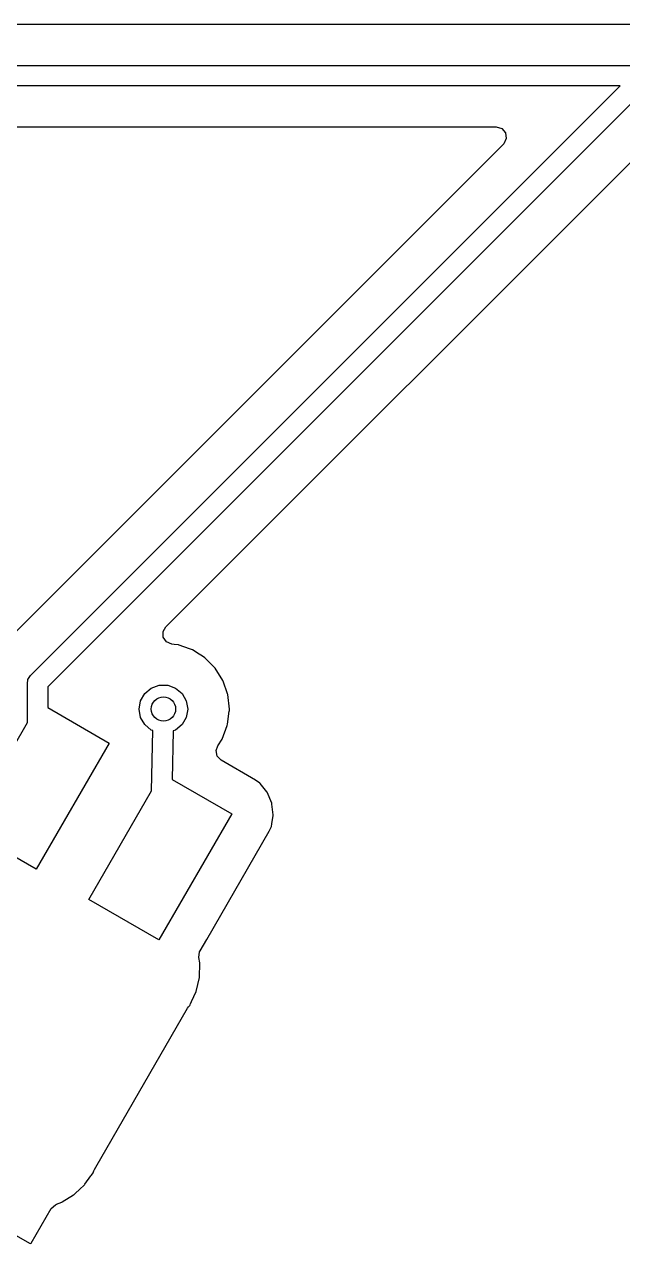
# Model space of a CAD drawing. Extents: x 144 to 253, y -181 to -52.
# Drawn here: x 213.95 to 221.34, y -95.08 to -80.01 of the extents above; entities that cross this region are included whole.
import ezdxf

# ---------------------------------------------------------------- set-up
doc = ezdxf.new("R2010")
doc.units = 0
doc.layers.add('BLACK', color=7, linetype='CONTINUOUS')

msp = doc.modelspace()

# ---------------------------------------------------------------- linework, layer by layer
at = {"layer": 'BLACK', "linetype": 'CONTINUOUS'}
for p, q in [((221.603, -80.0115), (204.543, -80.0115)), ((204.215, -80.52), (233.378, -80.52)), ((221.313, -80.77), (204.215, -80.77)), ((214.026, -88.0568), (221.313, -80.77)), ((221.667, -80.77), (214.24, -88.197)), ((204.543, -81.2785), (219.781, -81.2785)), ((215.699, -87.4565), (221.84, -81.3154)), ((219.781, -81.2785), (219.85, -81.2985)), ((219.85, -81.2985), (219.896, -81.3522)), ((219.896, -81.3522), (219.906, -81.4224)), ((219.87, -81.4936), (213.723, -87.6415)), ((219.877, -81.487), (219.87, -81.4936)), ((219.906, -81.4224), (219.877, -81.487)), ((215.667, -87.513), (215.699, -87.4565)), ((215.668, -87.584), (215.667, -87.513)), ((215.708, -87.6428), (215.668, -87.584)), ((215.774, -87.6707), (215.708, -87.6428)), ((215.802, -87.6741), (215.774, -87.6707)), ((215.856, -87.6806), (215.802, -87.6741)), ((215.863, -87.6829), (215.856, -87.6806)), ((215.991, -87.7286), (215.863, -87.6829)), ((215.863, -87.6829), (215.863, -87.6829)), ((216.027, -87.7414), (215.991, -87.7286)), ((216.113, -87.7963), (216.027, -87.7414)), ((216.151, -87.8201), (216.113, -87.7963)), ((216.18, -87.8386), (216.151, -87.8201)), ((216.185, -87.8436), (216.18, -87.8386)), ((216.303, -87.9623), (216.185, -87.8436)), ((216.185, -87.8436), (216.185, -87.8436)), ((216.308, -87.9673), (216.303, -87.9623)), ((216.404, -88.1211), (216.308, -87.9673)), ((213.99, -88.1452), (213.993, -88.1232)), ((213.99, -88.6386), (213.99, -88.1452)), ((213.993, -88.1186), (213.994, -88.1161)), ((213.993, -88.1232), (213.993, -88.1186)), ((213.994, -88.1161), (213.995, -88.1097)), ((213.995, -88.1097), (214.012, -88.0838)), ((214.012, -88.0838), (214.026, -88.0568)), ((216.406, -88.1278), (216.404, -88.1211)), ((216.461, -88.2858), (216.406, -88.1278)), ((216.406, -88.1278), (216.406, -88.1278)), ((214.24, -88.197), (214.24, -88.4551)), ((215.388, -88.3701), (215.441, -88.2799)), ((215.441, -88.2799), (215.52, -88.2129)), ((215.52, -88.2129), (215.618, -88.1773)), ((215.618, -88.1773), (215.722, -88.1773)), ((215.722, -88.1773), (215.82, -88.2129)), ((215.82, -88.2129), (215.9, -88.2799)), ((215.9, -88.2799), (215.952, -88.3701)), ((216.464, -88.2924), (216.461, -88.2858)), ((216.484, -88.4727), (216.464, -88.2924)), ((215.37, -88.4727), (215.388, -88.3701)), ((215.952, -88.3701), (215.97, -88.4727)), ((214.24, -88.4551), (214.998, -88.8927)), ((215.388, -88.5753), (215.37, -88.4727)), ((215.441, -88.6655), (215.388, -88.5753)), ((215.952, -88.5753), (215.9, -88.6655)), ((215.97, -88.4727), (215.952, -88.5753)), ((216.461, -88.6581), (216.483, -88.4993)), ((216.483, -88.4993), (216.484, -88.4954)), ((216.483, -88.4993), (216.483, -88.4993)), ((216.484, -88.4954), (216.484, -88.4727)), ((213.61, -89.2971), (213.99, -88.6386)), ((215.52, -88.7325), (215.441, -88.6655)), ((215.539, -88.7395), (215.52, -88.7325)), ((215.523, -89.4828), (215.539, -88.7395)), ((215.789, -88.7437), (215.776, -89.3422)), ((215.82, -88.7325), (215.789, -88.7437)), ((215.9, -88.6655), (215.82, -88.7325)), ((216.394, -88.8446), (216.458, -88.675)), ((216.458, -88.675), (216.461, -88.6581)), ((214.998, -88.8927), (214.098, -90.4516)), ((216.34, -88.9258), (216.394, -88.8446)), ((216.32, -88.9836), (216.34, -88.9258)), ((216.333, -89.0533), (216.32, -88.9836)), ((216.382, -89.1047), (216.333, -89.0533)), ((216.806, -89.3497), (216.382, -89.1047)), ((215.776, -89.3422), (216.513, -89.7677)), ((216.809, -89.3514), (216.806, -89.3497)), ((216.806, -89.3497), (216.806, -89.3497)), ((216.86, -89.3884), (216.809, -89.3514)), ((214.747, -90.8266), (215.523, -89.4828)), ((216.865, -89.3945), (216.86, -89.3884)), ((216.947, -89.4939), (216.865, -89.3945)), ((216.865, -89.3945), (216.865, -89.3945)), ((216.952, -89.5008), (216.947, -89.4939)), ((216.947, -89.4939), (216.947, -89.4939)), ((217.01, -89.6348), (216.952, -89.5008)), ((217.011, -89.6437), (217.01, -89.6348)), ((217.011, -89.6503), (217.011, -89.6437)), ((217.011, -89.6437), (217.011, -89.6437)), ((217.027, -89.7794), (217.011, -89.6503)), ((216.513, -89.7677), (215.613, -91.3266)), ((217.008, -89.8924), (217.025, -89.7882)), ((217.025, -89.7882), (217.027, -89.7794)), ((217.025, -89.7882), (217.025, -89.7882)), ((214.098, -90.4516), (213.232, -89.9516)), ((216.978, -89.9803), (217.003, -89.9231)), ((217.003, -89.9231), (217.008, -89.8924)), ((216.205, -91.3188), (216.978, -89.9803)), ((215.613, -91.3266), (214.747, -90.8266)), ((216.117, -91.4723), (216.124, -91.4593)), ((216.124, -91.4593), (216.205, -91.3188)), ((216.109, -91.5428), (216.117, -91.4723)), ((216.12, -91.6111), (216.109, -91.5428)), ((216.114, -91.7899), (216.12, -91.6111)), ((216.074, -91.9641), (216.114, -91.7899)), ((216.017, -92.0884), (216.074, -91.9641)), ((214.835, -94.1363), (215.969, -92.1708)), ((215.969, -92.1708), (215.981, -92.1536)), ((215.981, -92.1536), (215.991, -92.1419)), ((215.991, -92.1419), (215.994, -92.1382)), ((215.994, -92.1382), (216, -92.1274)), ((216, -92.1274), (216.006, -92.1125)), ((216.006, -92.1125), (216.009, -92.1074)), ((216.009, -92.1074), (216.017, -92.0884)), ((214.811, -94.18), (214.819, -94.1639)), ((214.819, -94.1639), (214.835, -94.1363)), ((214.699, -94.3458), (214.774, -94.2416)), ((214.774, -94.2416), (214.779, -94.2348)), ((214.779, -94.2348), (214.791, -94.2204)), ((214.791, -94.2204), (214.794, -94.2166)), ((214.791, -94.2204), (214.791, -94.2204)), ((214.794, -94.2166), (214.8, -94.2058)), ((214.8, -94.2058), (214.811, -94.18)), ((214.56, -94.4763), (214.565, -94.4731)), ((214.565, -94.4731), (214.583, -94.4563)), ((214.583, -94.4563), (214.632, -94.4107)), ((214.632, -94.4107), (214.696, -94.3508)), ((214.696, -94.3508), (214.699, -94.3458)), ((214.699, -94.3458), (214.699, -94.3458)), ((214.283, -94.6471), (214.334, -94.5981)), ((214.334, -94.5981), (214.348, -94.5922)), ((214.348, -94.5922), (214.413, -94.5675)), ((214.413, -94.5675), (214.418, -94.5643)), ((214.418, -94.5643), (214.56, -94.4764)), ((214.418, -94.5643), (214.418, -94.5643)), ((214.56, -94.4764), (214.56, -94.4763)), ((214.037, -95.0728), (214.283, -94.6471)), ((213.59, -94.8305), (214.015, -95.0754)), ((214.015, -95.0754), (214.03, -95.0792)), ((214.032, -95.0786), (214.037, -95.0728)), ((214.03, -95.0792), (214.032, -95.0786))]:
    msp.add_line(p, q, dxfattribs=at)
at = {"layer": 'BLACK'}
msp.add_circle((215.67, -88.4727), 0.15, dxfattribs=at)

doc.saveas('drawing.dxf')
